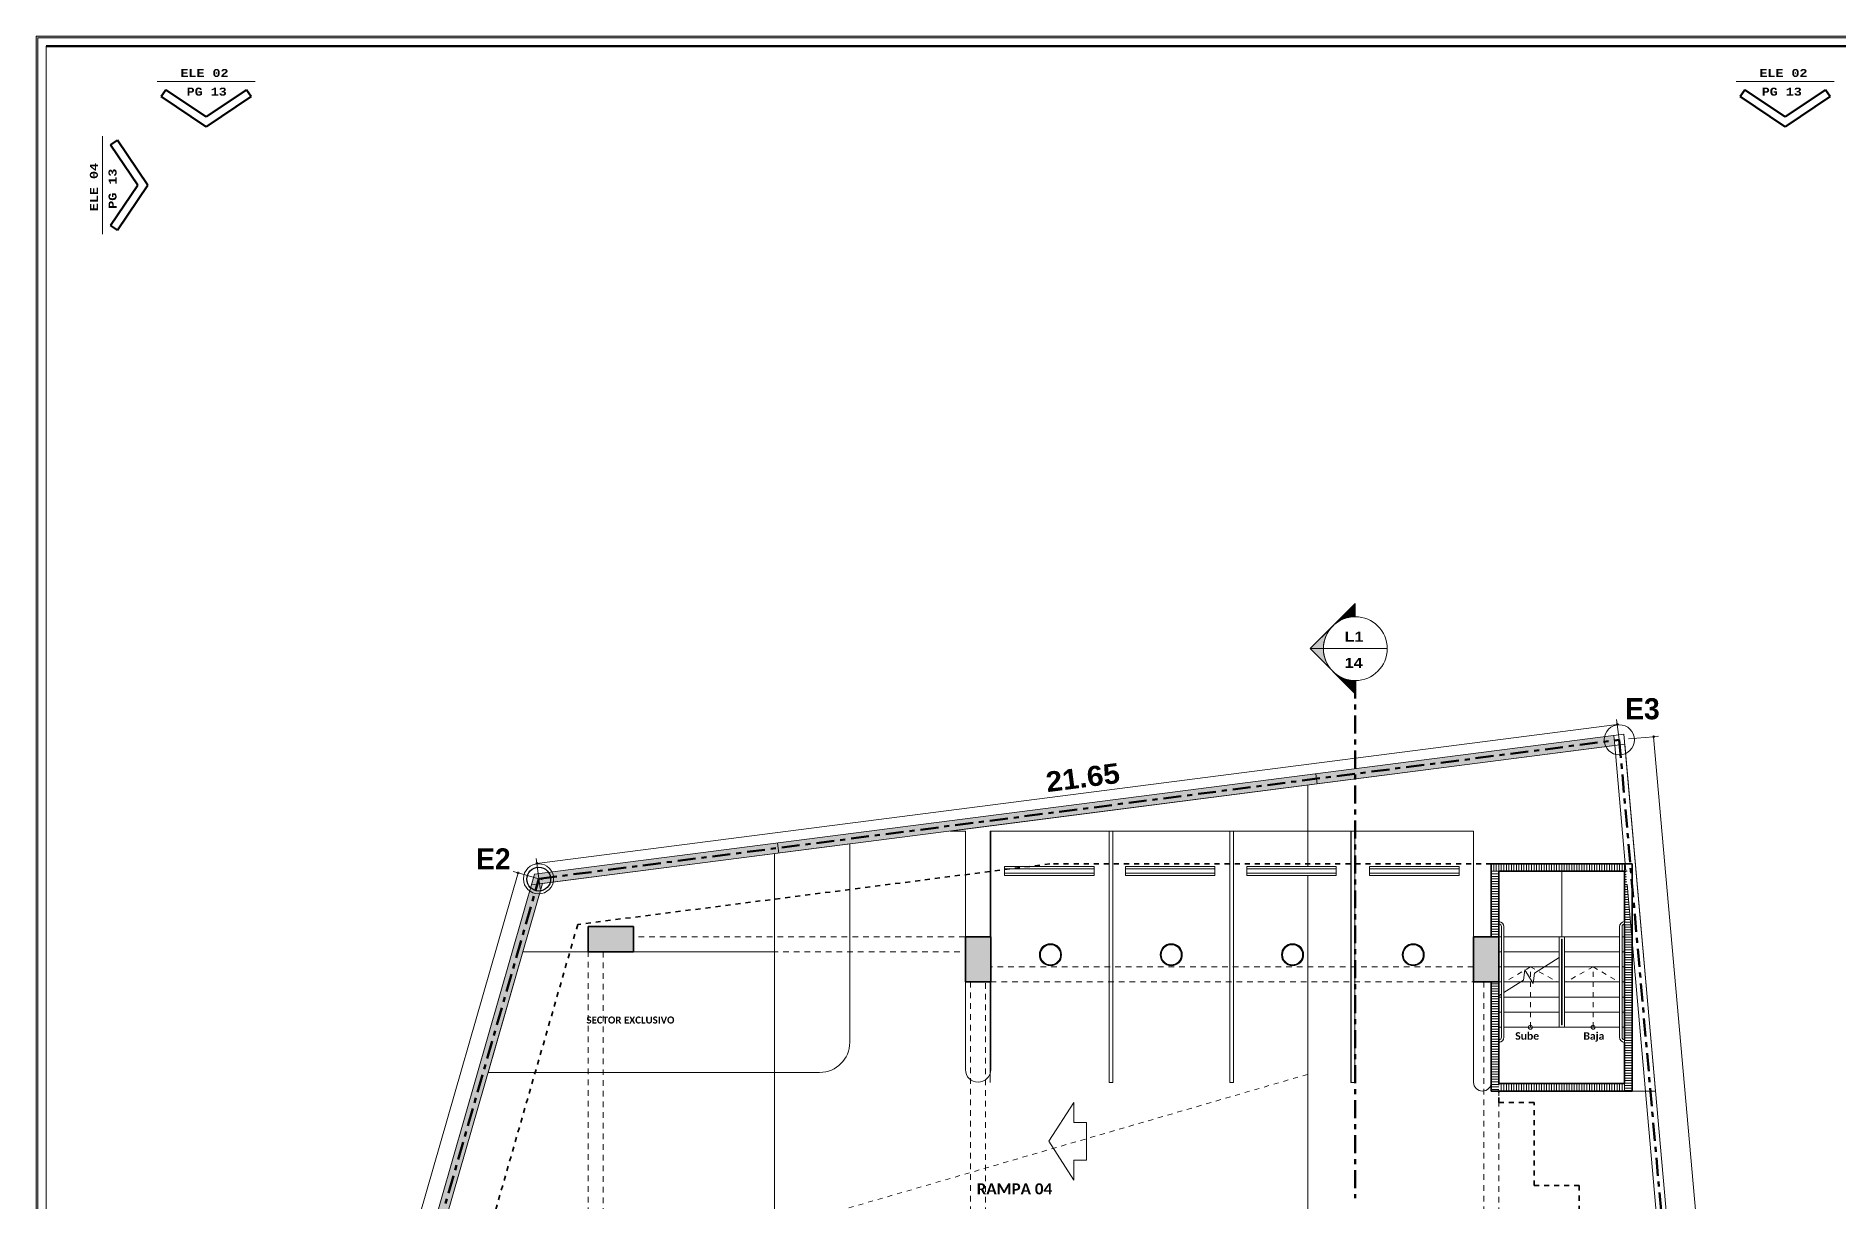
# Model space of a CAD drawing. Header units: metres. Extents: x -144 to 1000, y -717 to 29.
# Drawn here: x 350.2 to 386.03, y -553.64 to -530.45 of the extents above; entities that cross this region are included whole.
import ezdxf

# ---------------------------------------------------------------- set-up
doc = ezdxf.new("R2010")
doc.units = ezdxf.units.M
for name, pattern in [('Basculante', [0.11625, 0.075, -0.04125]), ('basculante modificado', [0.18, 0.1125, -0.0675]), ('Dash Dot 3_16_', [0.595313, 0.357187, -0.119063, 0, -0.119063])]:
    doc.linetypes.add(name, pattern=pattern)
doc.layers.get('0').update_dxf_attribs({"color": 1})
for name, color, linetype, lineweight in [('A-ANNO-DIMS', 1, 'Continuous', 9), ('A-DETL', 1, 'Continuous', 9), ('A-DETL-GENF', 1, 'Continuous', 9), ('A-DETL-THIN', 1, 'Continuous', 9), ('A-FLOR', 2, 'Continuous', 9), ('A-FLOR-OVHD', 7, 'Basculante', 9), ('A-WALL', 4, 'Continuous', 9), ('C-PRKG', 2, 'Continuous', 9), ('G-ANNO-SYMB', 1, 'Continuous', 9), ('G-ANNO-TEXT', 2, 'Continuous', 9), ('G-ANNO-TTLB', 3, 'Continuous', 18), ('G-ANNO-TTLB-WIDE', 1, 'Continuous', 70), ('G-IMPT', 1, 'Continuous', 9), ('S-COLS', 7, 'Continuous', 9), ('S-STRS', 1, 'Continuous', 9)]:
    doc.layers.add(name, color=color, linetype=linetype, lineweight=lineweight)
doc.layers.add('A-WALL-PATT', color=7, linetype='Continuous', lineweight=35, true_color=0x9c9c9c)
doc.styles.add('Arial Black', font='', dxfattribs={"height": 0.15})
doc.styles.add('Britannic Bold_B_1', font='', dxfattribs={"width": 0.7, "height": 0.4})
doc.styles.add('Britannic Bold_B_2', font='', dxfattribs={"width": 1.1, "height": 0.009})
doc.styles.add('Calibri_B', font='calibrib.ttf', dxfattribs={"height": 0.165})
doc.styles.add('Calibri_B_1', font='calibrib.ttf', dxfattribs={"height": 0.135})
doc.styles.add('Calibri_B_4', font='calibrib.ttf', dxfattribs={"height": 0.1125})
doc.styles.add('Courier New_B_2', font='courbd.ttf', dxfattribs={"height": 0.0016})
doc.styles.get('Arial Black').set_extended_font_data('Arial Black')
doc.styles.get('Britannic Bold_B_1').set_extended_font_data('Britannic Bold', bold=True)
doc.styles.get('Britannic Bold_B_2').set_extended_font_data('Britannic Bold', bold=True)

# ---------------------------------------------------------------- blocks, each defined once
blk = doc.blocks.new('tarjeta de nathalie 00')
at = {"layer": 'G-IMPT', "lineweight": 9}
h = blk.add_hatch(color=3, dxfattribs=at)
h.paths.add_polyline_path([(-145.23888, -717.38489), (-145.21019, -717.38489), (-145.21019, -716.89355), (-145.21019, -716.79934), (-145.23888, -716.79934), (-145.23888, -716.89379)])
h.paths.add_polyline_path([(-145.20996, -716.7991), (-145.20996, -717.3851), (-145.2392, -717.3851), (-145.2392, -716.7991)])
h.paths.add_polyline_path([(-145.23902, -717.3868), (-145.20826, -717.3868), (-145.20826, -716.7974), (-145.2392, -716.7974), (-146.09866, -716.7974), (-146.09866, -717.3868)])
h.paths.add_polyline_path([(-145.20795, -716.79707), (-145.20795, -717.3871), (-146.09898, -717.3871), (-146.09898, -716.79707)])
at = {"layer": 'G-ANNO-TTLB', "color": 3}
for p, q in [((-145.20795, -716.79707), (-146.09898, -716.79707)), ((-145.20795, -716.79707), (-146.09898, -716.79707)), ((-146.09866, -716.7974), (-145.2392, -716.7974))]:
    blk.add_line(p, q, dxfattribs=at)
at = {"layer": 'G-ANNO-TTLB'}
for p, q in [((-146.09898, -716.79707), (-146.09898, -717.3871)), ((-146.09898, -716.79707), (-146.09898, -717.38713)), ((-146.09866, -717.3868), (-146.09866, -716.7974)), ((-146.09696, -717.3851), (-146.09696, -716.7991))]:
    blk.add_line(p, q, dxfattribs=at)
at = {"layer": 'G-ANNO-TTLB-WIDE', "color": 3}
blk.add_line((-146.09696, -716.7991), (-145.20996, -716.7991), dxfattribs=at)
blk = doc.blocks.new('A$C4d52d4f2')
blk.add_circle((-0.79054, -0.16864), 0.00238)
at = {"layer": 'A-DETL', "color": 7, "lineweight": 100}
for p, q in [((-0.86601, -0.01215), (-0.86509, -0.01078)), ((-0.86509, -0.01078), (-0.85702, -0.01621)), ((-0.84896, -0.01078), (-0.85702, -0.01621)), ((-0.84804, -0.01215), (-0.84896, -0.01078)), ((-0.55033, -0.01215), (-0.54941, -0.01078)), ((-0.54941, -0.01078), (-0.54134, -0.01621)), ((-0.53328, -0.01078), (-0.54134, -0.01621)), ((-0.53236, -0.01215), (-0.53328, -0.01078)), ((-0.86601, -0.01215), (-0.85702, -0.01821)), ((-0.84804, -0.01215), (-0.85702, -0.01821)), ((-0.55033, -0.01215), (-0.54134, -0.01821)), ((-0.53236, -0.01215), (-0.54134, -0.01821)), ((-0.87475, -0.02089), (-0.87612, -0.02181)), ((-0.87475, -0.02089), (-0.86869, -0.02987)), ((-0.87612, -0.02181), (-0.87069, -0.02987)), ((-0.87612, -0.03794), (-0.87069, -0.02987)), ((-0.87475, -0.03886), (-0.86869, -0.02987)), ((-0.87475, -0.03886), (-0.87612, -0.03794))]:
    blk.add_line(p, q, dxfattribs=at)
at = {"layer": 'A-DETL-THIN', "lineweight": 18}
for p, q in [((-0.84724, -0.00914), (-0.86681, -0.00914)), ((-0.55113, -0.00914), (-0.53155, -0.00914)), ((-0.87776, -0.03966), (-0.87776, -0.02008))]:
    blk.add_line(p, q, dxfattribs=at)
at = {"layer": 'G-ANNO-TEXT', "char_height": 0.0016, "attachment_point": 1, "style": 'Courier New_B_2'}
for s, insert, width in [('ELE 02', (-0.86217, -0.00663), 0.0125063), ('ELE 02', (-0.54652, -0.00663), 0.0125063), ('PG 13', (-0.86092, -0.01036), 0.0104219), ('PG 13', (-0.54605, -0.01036), 0.0104219)]:
    blk.add_mtext(s, dxfattribs=dict(at, insert=insert, width=width))
at = {"layer": 'G-ANNO-TEXT', "char_height": 0.0016, "attachment_point": 1, "rotation": 90, "style": 'Courier New_B_2'}
for s, insert, width in [('ELE 04', (-0.88027, -0.03505), 0.0125063), ('PG 13', (-0.87654, -0.03458), 0.0104219)]:
    blk.add_mtext(s, dxfattribs=dict(at, insert=insert, width=width))
blk = doc.blocks.new('T')
at = {"layer": 'A-ANNO-DIMS', "lineweight": 25, "true_color": 0x0000ff}
h = blk.add_hatch(color=5, dxfattribs=at)
edge = h.paths.add_edge_path()
edge.add_arc((380.718, -483.673), 0.015, 0, 360)
h = blk.add_hatch(color=5, dxfattribs=at)
edge = h.paths.add_edge_path()
edge.add_arc((381.439, -483.918), 0.015, 0, 360)
h = blk.add_hatch(color=5, dxfattribs=at)
edge = h.paths.add_edge_path()
edge.add_arc((358.867, -486.623), 0.015, 0, 360)
h = blk.add_hatch(color=5, dxfattribs=at)
edge = h.paths.add_edge_path()
edge.add_arc((359.243, -486.437), 0.015, 0, 360)
at = {"layer": 'A-WALL', "true_color": 0x808080}
for points in [[(374.752, -484.854), (380.667, -484.093), (380.65, -483.893), (374.726, -484.656)], [(364.052, -486.231), (374.752, -484.854), (374.726, -484.656), (364.026, -486.033)], [(359.137, -486.864), (364.052, -486.231), (364.026, -486.033), (359.197, -486.654), (359.145, -486.836)], [(356.496, -496.779), (359.353, -486.836), (359.137, -486.864), (356.303, -496.723), (356.491, -496.777)]]:
    blk.add_hatch(color=8, dxfattribs=at).paths.add_polyline_path(points)
at = {"layer": 'G-ANNO-SYMB', "extrusion": (0, 0, -1)}
h = blk.add_hatch(color=256, dxfattribs=at)
edge = h.paths.add_edge_path()
edge.add_arc((-375.51, -482.166), 0.636, 47.9216, 90)
edge.add_line((-375.51, -481.531), (-375.51, -481.268))
edge.add_line((-375.51, -481.268), (-375.084, -481.694))
h = blk.add_hatch(color=256, dxfattribs=at)
edge = h.paths.add_edge_path()
edge.add_line((-375.061, -481.717), (-374.612, -482.166))
edge.add_line((-374.612, -482.166), (-374.875, -482.166))
edge.add_arc((-375.51, -482.166), 0.635, 0, 45)
h = blk.add_hatch(color=256, dxfattribs=at)
edge = h.paths.add_edge_path()
edge.add_arc((-375.51, -482.166), 0.635, -45, 0)
edge.add_line((-374.875, -482.166), (-374.612, -482.166))
edge.add_line((-374.612, -482.166), (-375.061, -482.615))
h = blk.add_hatch(color=256, dxfattribs=at)
edge = h.paths.add_edge_path()
edge.add_line((-375.084, -482.638), (-375.51, -483.064))
edge.add_line((-375.51, -483.064), (-375.51, -482.802))
edge.add_arc((-375.51, -482.166), 0.636, -90, -47.9216)
at = {"layer": 'S-COLS', "true_color": 0x5b5b5b}
h = blk.add_hatch(color=251, dxfattribs=at)
h.paths.add_polyline_path([(378.362, -507.644), (378.362, -506.744), (377.862, -506.744), (377.862, -507.644)])
h.paths.add_polyline_path([(360.062, -507.644), (360.562, -507.644), (360.562, -506.744), (360.062, -506.744)])
h.paths.add_polyline_path([(367.762, -507.644), (368.262, -507.644), (368.262, -506.744), (367.762, -506.744), (367.762, -507.511)])
h.paths.add_polyline_path([(365.962, -499.944), (365.962, -499.444), (364.262, -499.444), (364.262, -497.294), (365.962, -497.294), (365.962, -496.794), (363.962, -496.794), (363.962, -499.944), (365.745, -499.944)])
h.paths.add_polyline_path([(374.302, -499.944), (374.302, -499.943), (374.302, -496.794), (374.062, -496.794), (374.062, -499.944), (374.302, -499.944)])
h.paths.add_polyline_path([(367.762, -499.944), (368.262, -499.943), (368.262, -499.044), (367.762, -499.044), (367.762, -499.943)])
h.paths.add_polyline_path([(378.362, -499.944), (378.362, -499.943), (377.962, -499.944)])
h.paths.add_polyline_path([(360.562, -499.944), (360.562, -499.244), (360.062, -499.244), (360.062, -499.944)])
h.paths.add_polyline_path([(367.868, -497.694), (368.262, -497.694), (368.262, -496.794), (367.762, -496.794), (367.762, -497.694)])
h.paths.add_polyline_path([(360.562, -497.494), (360.562, -496.793), (360.062, -496.793), (360.062, -497.494)])
h.paths.add_polyline_path([(378.292, -488.794), (378.362, -488.794), (378.362, -487.894), (377.862, -487.894), (377.862, -488.794), (378.027, -488.794)])
h.paths.add_polyline_path([(367.868, -488.794), (368.262, -488.794), (368.262, -487.894), (367.762, -487.894), (367.762, -488.794)])
h.paths.add_polyline_path([(360.262, -488.194), (361.162, -488.194), (361.162, -487.694), (360.262, -487.694)])
at = {"layer": 'A-ANNO-DIMS', "color": 5, "true_color": 0x0000ff}
for p, q in [((359.243, -486.437), (380.718, -483.673)), ((380.718, -483.673), (380.705, -483.574)), ((380.718, -483.673), (380.782, -484.169)), ((381.439, -483.918), (380.941, -483.962)), ((381.439, -483.918), (381.539, -483.909)), ((381.439, -483.918), (383.839, -510.992)), ((351.886, -510.915), (358.867, -486.623)), ((358.867, -486.623), (358.771, -486.595)), ((358.867, -486.623), (359.347, -486.761)), ((359.243, -486.437), (359.23, -486.338)), ((359.243, -486.437), (359.306, -486.933))]:
    blk.add_line(p, q, dxfattribs=at)
at = {"layer": 'A-ANNO-DIMS', "color": 5, "lineweight": 25, "true_color": 0x0000ff}
for centre in [(380.718, -483.673), (381.439, -483.918), (358.867, -486.623), (359.243, -486.437)]:
    blk.add_circle(centre, 0.015, dxfattribs=at)
at = {"layer": 'A-DETL', "color": 7, "linetype": 'Dash Dot 3_16_', "lineweight": 70}
for p, q in [((359.282, -486.742), (380.757, -483.979)), ((380.757, -483.979), (383.158, -511.053)), ((352.301, -511.034), (359.282, -486.742))]:
    blk.add_line(p, q, dxfattribs=at)
at = {"layer": 'A-DETL', "color": 253, "true_color": 0xb6b6b6}
for p, q in [((380.866, -484.067), (367.456, -485.793)), ((381.478, -490.965), (380.866, -484.067)), ((367.456, -485.793), (367.762, -485.793)), ((367.762, -485.793), (367.762, -487.894)), ((368.262, -487.894), (368.262, -485.793)), ((368.262, -485.793), (377.862, -485.793)), ((377.862, -485.793), (377.862, -487.894)), ((365.462, -486.049), (359.353, -486.836)), ((365.462, -489.994), (365.462, -486.049)), ((378.212, -487.894), (378.212, -486.444)), ((378.212, -486.444), (381.012, -486.444)), ((359.353, -486.836), (358.963, -488.194)), ((360.262, -488.194), (360.262, -487.694)), ((360.262, -487.694), (361.162, -487.694)), ((361.162, -487.694), (361.162, -488.194)), ((367.762, -487.894), (368.262, -487.894)), ((377.862, -487.894), (378.212, -487.894)), ((358.963, -488.194), (358.273, -490.594)), ((363.962, -488.194), (358.963, -488.194)), ((358.963, -488.194), (360.262, -488.194)), ((361.162, -488.194), (363.962, -488.194)), ((363.962, -490.594), (363.962, -488.194)), ((363.962, -488.194), (363.962, -490.594)), ((368.262, -488.794), (367.762, -488.794)), ((367.762, -488.794), (367.762, -490.538)), ((368.262, -490.538), (368.262, -488.794)), ((378.212, -488.794), (377.862, -488.794)), ((377.862, -488.794), (377.862, -490.79)), ((378.212, -490.79), (378.212, -488.794)), ((358.273, -490.594), (363.962, -490.594)), ((363.962, -490.594), (364.862, -490.594))]:
    blk.add_line(p, q, dxfattribs=at)
at = {"layer": 'A-DETL', "color": 7, "linetype": 'Basculante', "lineweight": 35}
for p, q in [((369.436, -486.444), (360.054, -487.651)), ((381.012, -486.444), (369.436, -486.444)), ((381.012, -490.965), (381.012, -486.444)), ((360.054, -487.651), (353.329, -511.053)), ((378.362, -490.965), (381.012, -490.965)), ((378.362, -491.194), (378.362, -490.965)), ((379.062, -491.194), (378.362, -491.194)), ((379.062, -492.844), (379.062, -491.194)), ((379.962, -492.844), (379.062, -492.844)), ((379.962, -496.943), (379.962, -492.844))]:
    blk.add_line(p, q, dxfattribs=at)
at = {"layer": 'A-DETL', "color": 7, "linetype": 'basculante modificado'}
for p, q in [((367.75, -487.894), (361.162, -487.894)), ((360.262, -496.793), (360.262, -488.194)), ((360.562, -488.194), (360.562, -496.794)), ((361.162, -488.194), (367.75, -488.194)), ((367.862, -488.794), (367.862, -496.793)), ((368.162, -496.793), (368.162, -488.794)), ((377.862, -488.494), (368.262, -488.494)), ((368.262, -488.794), (377.862, -488.794)), ((378.062, -488.794), (378.062, -496.793)), ((378.362, -496.793), (378.362, -488.794))]:
    blk.add_line(p, q, dxfattribs=at)
at = {"layer": 'A-DETL', "color": 8, "linetype": 'Basculante', "true_color": 0x808080}
blk.add_line((374.562, -490.631), (363.912, -493.733), dxfattribs=at)
at = {"layer": 'A-DETL', "color": 253, "true_color": 0xb6b6b6}
for centre, radius, start in [((364.862, -489.994), 0.6, 270), ((368.012, -490.538), 0.25, 180), ((378.037, -490.79), 0.175, 180)]:
    blk.add_arc(centre, radius, start, 0, dxfattribs=at)
at = {"layer": 'A-DETL-GENF', "color": 8, "true_color": 0x808080}
for p, q in [((369.915, -491.188), (369.415, -491.963)), ((369.915, -491.588), (369.915, -491.188)), ((370.165, -491.588), (369.915, -491.588)), ((370.165, -491.963), (370.165, -491.588)), ((369.915, -492.738), (369.415, -491.963)), ((370.165, -491.963), (370.165, -492.338)), ((370.165, -492.338), (369.915, -492.338)), ((369.915, -492.338), (369.915, -492.738))]:
    blk.add_line(p, q, dxfattribs=at)
at = {"layer": 'A-DETL-THIN'}
for p, q in [((379.614, -487.894), (379.614, -486.594)), ((381.012, -486.444), (381.012, -490.965)), ((378.365, -487.594), (378.365, -487.644)), ((378.415, -487.694), (378.415, -489.895)), ((378.465, -489.895), (378.465, -487.694)), ((380.762, -487.694), (380.762, -489.895)), ((380.812, -489.895), (380.812, -487.694)), ((380.862, -487.644), (380.862, -487.594)), ((379.665, -487.894), (379.562, -487.894)), ((379.562, -487.894), (379.562, -489.694)), ((379.611, -489.644), (379.611, -487.944)), ((379.611, -487.944), (379.62, -487.944)), ((379.62, -487.944), (379.62, -489.644)), ((379.665, -489.694), (379.665, -487.894)), ((378.415, -488.794), (378.362, -488.794)), ((379.562, -488.794), (378.465, -488.794)), ((378.415, -489.094), (378.362, -489.094)), ((379.562, -489.094), (378.465, -489.094)), ((378.415, -489.394), (378.362, -489.394)), ((379.562, -489.394), (378.465, -489.394)), ((378.415, -489.694), (378.362, -489.694)), ((379.562, -489.694), (378.465, -489.694)), ((379.562, -489.694), (379.665, -489.694)), ((379.62, -489.644), (379.611, -489.644)), ((378.365, -489.945), (378.365, -489.995)), ((380.862, -489.995), (380.862, -489.945)), ((381.012, -490.965), (381.478, -490.965))]:
    blk.add_line(p, q, dxfattribs=at)
for centre in [(380.757, -483.979), (359.275, -486.743)]:
    blk.add_circle(centre, 0.3, dxfattribs=at)
for centre, radius, start, end in [((378.365, -487.694), 0.1, 0, 90), ((378.365, -487.694), 0.05, 0, 90), ((380.862, -487.694), 0.1, 90, 180), ((380.862, -487.694), 0.05, 90, 180), ((378.99, -489.694), 0.04, 0, 180), ((378.99, -489.694), 0.04, 180, 0), ((380.237, -489.694), 0.04, 90, 270), ((380.237, -489.694), 0.04, 270, 90), ((378.365, -489.895), 0.05, 270, 0), ((378.365, -489.895), 0.1, 270, 0), ((380.862, -489.895), 0.1, 180, 270), ((380.862, -489.895), 0.05, 180, 270)]:
    blk.add_arc(centre, radius, start, end, dxfattribs=at)
at = {"layer": 'A-FLOR'}
for p, q in [((374.563, -484.878), (374.563, -486.501)), ((363.962, -496.793), (363.962, -486.243)), ((374.563, -486.677), (374.563, -494.743)), ((379.62, -489.094), (379.611, -489.094))]:
    blk.add_line(p, q, dxfattribs=at)
at = {"layer": 'A-FLOR', "color": 8, "true_color": 0x808080}
for p, q in [((378.415, -489.694), (378.362, -489.694)), ((379.562, -489.694), (378.465, -489.694)), ((380.762, -489.694), (379.665, -489.694)), ((380.862, -489.694), (380.812, -489.694))]:
    blk.add_line(p, q, dxfattribs=at)
at = {"layer": 'A-FLOR-OVHD'}
for p, q in [((378.99, -488.494), (378.48, -488.794)), ((378.99, -489.694), (378.99, -488.494)), ((378.99, -488.494), (379.53, -488.794)), ((380.237, -488.494), (379.697, -488.794)), ((380.237, -489.694), (380.237, -488.494)), ((380.237, -488.494), (380.747, -488.794))]:
    blk.add_line(p, q, dxfattribs=at)
at = {"layer": 'A-WALL'}
for p, q in [((380.668, -484.093), (359.137, -486.864)), ((359.197, -486.654), (380.848, -483.868)), ((380.667, -484.093), (380.65, -483.893)), ((380.668, -484.093), (380.889, -486.594)), ((380.848, -483.868), (381.702, -493.499)), ((374.726, -484.656), (374.752, -484.854)), ((364.026, -486.033), (364.052, -486.231)), ((352.211, -510.964), (359.197, -486.654)), ((359.353, -486.836), (352.407, -511.005)), ((380.912, -486.853), (381.503, -493.516))]:
    blk.add_line(p, q, dxfattribs=at)
at = {"layer": 'A-WALL', "lineweight": 35}
for p, q in [((381.012, -486.444), (378.212, -486.444)), ((378.212, -486.444), (378.212, -487.894)), ((378.362, -486.594), (380.862, -486.594)), ((378.362, -487.894), (378.362, -486.594)), ((380.862, -486.594), (380.862, -487.594)), ((381.012, -490.965), (381.012, -486.444)), ((380.862, -487.644), (380.862, -489.945)), ((378.212, -487.894), (378.362, -487.894)), ((378.212, -488.794), (378.212, -490.965)), ((378.362, -488.794), (378.212, -488.794)), ((378.362, -490.815), (378.362, -488.794)), ((380.862, -489.995), (380.862, -490.815)), ((380.862, -490.815), (378.362, -490.815)), ((378.212, -490.965), (381.012, -490.965))]:
    blk.add_line(p, q, dxfattribs=at)
at = {"layer": 'A-WALL-PATT', "color": 8, "lineweight": 5, "true_color": 0x727272}
for p, q in [((378.362, -486.594), (378.212, -486.594)), ((378.362, -486.644), (378.212, -486.644)), ((378.262, -486.594), (378.262, -486.444)), ((378.312, -486.594), (378.312, -486.444)), ((378.362, -486.594), (378.362, -486.444)), ((378.412, -486.594), (378.412, -486.444)), ((378.462, -486.594), (378.462, -486.444)), ((378.512, -486.594), (378.512, -486.444)), ((378.562, -486.594), (378.562, -486.444)), ((378.612, -486.594), (378.612, -486.444)), ((378.662, -486.594), (378.662, -486.444)), ((378.712, -486.594), (378.712, -486.444)), ((378.762, -486.594), (378.762, -486.444)), ((378.812, -486.594), (378.812, -486.444)), ((378.862, -486.594), (378.862, -486.444)), ((378.912, -486.594), (378.912, -486.444)), ((378.962, -486.594), (378.962, -486.444)), ((379.012, -486.594), (379.012, -486.444)), ((379.062, -486.594), (379.062, -486.444)), ((379.112, -486.594), (379.112, -486.444)), ((379.162, -486.594), (379.162, -486.444)), ((379.212, -486.594), (379.212, -486.444)), ((379.262, -486.594), (379.262, -486.444)), ((379.312, -486.594), (379.312, -486.444)), ((379.362, -486.594), (379.362, -486.444)), ((379.412, -486.594), (379.412, -486.444)), ((379.462, -486.594), (379.462, -486.444)), ((379.512, -486.594), (379.512, -486.444)), ((379.562, -486.594), (379.562, -486.444)), ((379.612, -486.594), (379.612, -486.444)), ((379.662, -486.594), (379.662, -486.444)), ((379.712, -486.594), (379.712, -486.444)), ((379.762, -486.594), (379.762, -486.444)), ((379.812, -486.594), (379.812, -486.444)), ((379.862, -486.594), (379.862, -486.444)), ((379.912, -486.594), (379.912, -486.444)), ((379.962, -486.594), (379.962, -486.444)), ((380.012, -486.594), (380.012, -486.444)), ((380.062, -486.594), (380.062, -486.444)), ((380.112, -486.594), (380.112, -486.444)), ((380.162, -486.594), (380.162, -486.444)), ((380.212, -486.594), (380.212, -486.444)), ((380.262, -486.594), (380.262, -486.444)), ((380.312, -486.594), (380.312, -486.444)), ((380.362, -486.594), (380.362, -486.444)), ((380.412, -486.594), (380.412, -486.444)), ((380.462, -486.594), (380.462, -486.444)), ((380.512, -486.594), (380.512, -486.444)), ((380.562, -486.594), (380.562, -486.444)), ((380.612, -486.594), (380.612, -486.444)), ((380.662, -486.594), (380.662, -486.444)), ((380.712, -486.594), (380.712, -486.444)), ((380.762, -486.594), (380.762, -486.444)), ((380.812, -486.594), (380.812, -486.444)), ((380.862, -486.594), (380.862, -486.444)), ((380.862, -486.455), (380.877, -486.455)), ((380.862, -486.505), (380.881, -486.505)), ((380.862, -486.555), (380.886, -486.555)), ((380.862, -486.605), (380.89, -486.605)), ((380.862, -486.655), (380.895, -486.655)), ((378.362, -486.694), (378.212, -486.694)), ((378.362, -486.744), (378.212, -486.744)), ((378.362, -486.794), (378.212, -486.794)), ((378.362, -486.844), (378.212, -486.844)), ((378.362, -486.894), (378.212, -486.894)), ((378.362, -486.944), (378.212, -486.944)), ((378.362, -486.994), (378.212, -486.994)), ((380.862, -486.705), (380.899, -486.705)), ((380.862, -486.755), (380.903, -486.755)), ((380.862, -486.805), (380.908, -486.805)), ((380.862, -486.855), (380.912, -486.855)), ((380.862, -486.905), (380.917, -486.905)), ((380.862, -486.955), (380.921, -486.955)), ((380.862, -487.005), (380.926, -487.005)), ((378.362, -487.044), (378.212, -487.044)), ((378.362, -487.094), (378.212, -487.094)), ((378.362, -487.144), (378.212, -487.144)), ((378.362, -487.194), (378.212, -487.194)), ((378.362, -487.244), (378.212, -487.244)), ((378.362, -487.294), (378.212, -487.294)), ((378.362, -487.344), (378.212, -487.344)), ((380.862, -487.055), (380.93, -487.055)), ((380.862, -487.105), (380.934, -487.105)), ((380.862, -487.155), (380.939, -487.155)), ((380.862, -487.205), (380.943, -487.205)), ((380.862, -487.255), (380.948, -487.255)), ((380.862, -487.305), (380.952, -487.305)), ((380.862, -487.355), (380.957, -487.355)), ((380.943, -487.205), (380.943, -487.205)), ((380.948, -487.255), (380.948, -487.255)), ((380.952, -487.305), (380.952, -487.305)), ((380.957, -487.355), (380.957, -487.355)), ((378.362, -487.394), (378.212, -487.394)), ((378.362, -487.444), (378.212, -487.444)), ((378.362, -487.494), (378.212, -487.494)), ((378.362, -487.544), (378.212, -487.544)), ((378.362, -487.594), (378.212, -487.594)), ((378.362, -487.644), (378.212, -487.644)), ((378.362, -487.694), (378.212, -487.694)), ((380.862, -487.405), (380.961, -487.405)), ((380.862, -487.455), (380.965, -487.455)), ((380.862, -487.505), (380.97, -487.505)), ((380.862, -487.555), (380.974, -487.555)), ((380.862, -487.605), (380.979, -487.605)), ((380.862, -487.655), (380.983, -487.655)), ((380.862, -487.705), (380.988, -487.705)), ((380.961, -487.405), (380.961, -487.405)), ((380.965, -487.455), (380.966, -487.455)), ((380.97, -487.505), (380.97, -487.505)), ((380.974, -487.555), (380.974, -487.555)), ((380.979, -487.605), (380.979, -487.605)), ((380.983, -487.655), (380.983, -487.655)), ((380.988, -487.705), (380.988, -487.705)), ((378.362, -487.744), (378.212, -487.744)), ((378.362, -487.794), (378.212, -487.794)), ((378.362, -487.844), (378.212, -487.844)), ((380.862, -487.755), (380.992, -487.755)), ((380.862, -487.805), (380.996, -487.805)), ((380.862, -487.855), (381.001, -487.855)), ((380.862, -487.905), (381.005, -487.905)), ((380.862, -487.955), (381.01, -487.955)), ((380.862, -488.005), (381.012, -488.005)), ((380.862, -488.055), (381.012, -488.055)), ((380.992, -487.755), (380.992, -487.755)), ((380.996, -487.805), (380.997, -487.805)), ((381.001, -487.855), (381.001, -487.855)), ((381.005, -487.905), (381.006, -487.905)), ((381.01, -487.955), (381.01, -487.955)), ((380.862, -488.105), (381.012, -488.105)), ((380.862, -488.155), (381.012, -488.155)), ((380.862, -488.205), (381.012, -488.205)), ((380.862, -488.255), (381.012, -488.255)), ((380.862, -488.305), (381.012, -488.305)), ((380.862, -488.355), (381.012, -488.355)), ((380.862, -488.405), (381.012, -488.405)), ((380.862, -488.455), (381.012, -488.455)), ((380.862, -488.505), (381.012, -488.505)), ((380.862, -488.555), (381.012, -488.555)), ((380.862, -488.605), (381.012, -488.605)), ((380.862, -488.655), (381.012, -488.655)), ((380.862, -488.705), (381.012, -488.705)), ((380.862, -488.755), (381.012, -488.755)), ((380.862, -488.805), (381.012, -488.805)), ((378.362, -488.83), (378.212, -488.83)), ((378.362, -488.88), (378.212, -488.88)), ((378.362, -488.93), (378.212, -488.93)), ((378.362, -488.98), (378.212, -488.98)), ((378.362, -489.03), (378.212, -489.03)), ((378.362, -489.08), (378.212, -489.08)), ((378.362, -489.13), (378.212, -489.13)), ((380.862, -488.855), (381.012, -488.855)), ((380.862, -488.905), (381.012, -488.905)), ((380.862, -488.955), (381.012, -488.955)), ((380.862, -489.005), (381.012, -489.005)), ((380.862, -489.055), (381.012, -489.055)), ((380.862, -489.105), (381.012, -489.105)), ((380.862, -489.155), (381.012, -489.155)), ((378.362, -489.18), (378.212, -489.18)), ((378.362, -489.23), (378.212, -489.23)), ((378.362, -489.28), (378.212, -489.28)), ((378.362, -489.33), (378.212, -489.33)), ((378.362, -489.38), (378.212, -489.38)), ((378.362, -489.43), (378.212, -489.43)), ((378.362, -489.48), (378.212, -489.48)), ((380.862, -489.205), (381.012, -489.205)), ((380.862, -489.255), (381.012, -489.255)), ((380.862, -489.305), (381.012, -489.305)), ((380.862, -489.355), (381.012, -489.355)), ((380.862, -489.405), (381.012, -489.405)), ((380.862, -489.455), (381.012, -489.455)), ((380.862, -489.505), (381.012, -489.505)), ((378.362, -489.53), (378.212, -489.53)), ((378.362, -489.58), (378.212, -489.58)), ((378.362, -489.63), (378.212, -489.63)), ((378.362, -489.68), (378.212, -489.68)), ((378.362, -489.73), (378.212, -489.73)), ((378.362, -489.78), (378.212, -489.78)), ((378.362, -489.83), (378.212, -489.83)), ((378.362, -489.88), (378.212, -489.88)), ((380.862, -489.555), (381.012, -489.555)), ((380.862, -489.605), (381.012, -489.605)), ((380.862, -489.655), (381.012, -489.655)), ((380.862, -489.705), (381.012, -489.705)), ((380.862, -489.755), (381.012, -489.755)), ((380.862, -489.805), (381.012, -489.805)), ((380.862, -489.855), (381.012, -489.855)), ((378.362, -489.93), (378.212, -489.93)), ((378.362, -489.98), (378.212, -489.98)), ((378.362, -490.03), (378.212, -490.03)), ((378.362, -490.08), (378.212, -490.08)), ((378.362, -490.13), (378.212, -490.13)), ((378.362, -490.18), (378.212, -490.18)), ((378.362, -490.23), (378.212, -490.23)), ((380.862, -489.905), (381.012, -489.905)), ((380.862, -489.955), (381.012, -489.955)), ((380.862, -490.005), (381.012, -490.005)), ((380.862, -490.055), (381.012, -490.055)), ((380.862, -490.105), (381.012, -490.105)), ((380.862, -490.155), (381.012, -490.155)), ((380.862, -490.205), (381.012, -490.205)), ((378.362, -490.28), (378.212, -490.28)), ((378.362, -490.33), (378.212, -490.33)), ((378.362, -490.38), (378.212, -490.38)), ((378.362, -490.43), (378.212, -490.43)), ((378.362, -490.48), (378.212, -490.48)), ((378.362, -490.53), (378.212, -490.53)), ((378.362, -490.58), (378.212, -490.58)), ((380.862, -490.255), (381.012, -490.255)), ((380.862, -490.305), (381.012, -490.305)), ((380.862, -490.355), (381.012, -490.355)), ((380.862, -490.405), (381.012, -490.405)), ((380.862, -490.455), (381.012, -490.455)), ((380.862, -490.505), (381.012, -490.505)), ((380.862, -490.555), (381.012, -490.555)), ((378.362, -490.63), (378.212, -490.63)), ((378.362, -490.68), (378.212, -490.68)), ((378.362, -490.73), (378.212, -490.73)), ((378.362, -490.78), (378.212, -490.78)), ((378.362, -490.83), (378.212, -490.83)), ((378.362, -490.88), (378.212, -490.88)), ((378.362, -490.93), (378.212, -490.93)), ((378.412, -490.815), (378.412, -490.965)), ((378.462, -490.815), (378.462, -490.965)), ((378.512, -490.815), (378.512, -490.965)), ((378.562, -490.815), (378.562, -490.965)), ((378.612, -490.815), (378.612, -490.965)), ((378.662, -490.815), (378.662, -490.965)), ((378.712, -490.815), (378.712, -490.965)), ((378.762, -490.815), (378.762, -490.965)), ((378.812, -490.815), (378.812, -490.965)), ((378.862, -490.815), (378.862, -490.965)), ((378.912, -490.815), (378.912, -490.965)), ((378.962, -490.815), (378.962, -490.965)), ((379.012, -490.815), (379.012, -490.965)), ((379.062, -490.815), (379.062, -490.965)), ((379.112, -490.815), (379.112, -490.965)), ((379.162, -490.815), (379.162, -490.965)), ((379.212, -490.815), (379.212, -490.965)), ((379.262, -490.815), (379.262, -490.965)), ((379.312, -490.815), (379.312, -490.965)), ((379.362, -490.815), (379.362, -490.965)), ((379.412, -490.815), (379.412, -490.965)), ((379.462, -490.815), (379.462, -490.965)), ((379.512, -490.815), (379.512, -490.965)), ((379.562, -490.815), (379.562, -490.965)), ((379.612, -490.815), (379.612, -490.965)), ((379.662, -490.815), (379.662, -490.965)), ((379.712, -490.815), (379.712, -490.965)), ((379.762, -490.815), (379.762, -490.965)), ((379.812, -490.815), (379.812, -490.965)), ((379.862, -490.815), (379.862, -490.965)), ((379.912, -490.815), (379.912, -490.965)), ((379.962, -490.815), (379.962, -490.965)), ((380.012, -490.815), (380.012, -490.965)), ((380.062, -490.815), (380.062, -490.965)), ((380.112, -490.815), (380.112, -490.965)), ((380.162, -490.815), (380.162, -490.965)), ((380.212, -490.815), (380.212, -490.965)), ((380.262, -490.815), (380.262, -490.965)), ((380.312, -490.815), (380.312, -490.965)), ((380.362, -490.815), (380.362, -490.965)), ((380.412, -490.815), (380.412, -490.965)), ((380.462, -490.815), (380.462, -490.965)), ((380.512, -490.815), (380.512, -490.965)), ((380.562, -490.815), (380.562, -490.965)), ((380.612, -490.815), (380.612, -490.965)), ((380.662, -490.815), (380.662, -490.965)), ((380.712, -490.815), (380.712, -490.965)), ((380.762, -490.815), (380.762, -490.965)), ((380.812, -490.815), (380.812, -490.965)), ((380.862, -490.605), (381.012, -490.605)), ((380.862, -490.655), (381.012, -490.655)), ((380.862, -490.705), (381.012, -490.705)), ((380.862, -490.755), (381.012, -490.755)), ((380.862, -490.805), (381.012, -490.805)), ((380.862, -490.815), (380.862, -490.965)), ((380.862, -490.855), (381.012, -490.855)), ((380.862, -490.905), (381.012, -490.905)), ((380.862, -490.955), (381.012, -490.955))]:
    blk.add_line(p, q, dxfattribs=at)
at = {"layer": 'C-PRKG', "color": 8, "lineweight": 15, "true_color": 0x808080}
for p, q in [((368.251, -485.793), (370.616, -485.793)), ((370.69, -485.793), (373.016, -485.793)), ((373.09, -485.793), (375.423, -485.793)), ((377.862, -485.793), (375.501, -485.793))]:
    blk.add_line(p, q, dxfattribs=at)
at = {"layer": 'C-PRKG', "color": 8, "true_color": 0x808080}
for p, q in [((368.251, -485.793), (368.251, -487.894)), ((370.616, -485.793), (370.69, -485.793)), ((370.616, -485.793), (370.616, -490.793)), ((370.69, -485.793), (370.69, -490.793)), ((373.016, -485.793), (373.09, -485.793)), ((373.016, -485.793), (373.016, -490.793)), ((373.09, -485.793), (373.09, -490.793)), ((375.423, -485.793), (375.498, -485.793)), ((375.423, -490.793), (375.423, -485.793)), ((375.427, -485.793), (375.501, -485.793)), ((375.427, -485.793), (375.427, -490.793)), ((375.498, -490.793), (375.498, -485.793)), ((375.501, -485.793), (375.501, -490.793)), ((377.862, -485.793), (377.862, -487.894)), ((368.54, -486.544), (368.54, -486.501)), ((368.54, -486.501), (370.32, -486.501)), ((368.54, -486.634), (368.54, -486.544)), ((370.32, -486.544), (368.54, -486.544)), ((368.54, -486.677), (368.54, -486.634)), ((370.32, -486.634), (368.54, -486.634)), ((370.32, -486.501), (370.32, -486.544)), ((370.32, -486.544), (370.32, -486.634)), ((370.32, -486.634), (370.32, -486.677)), ((370.94, -486.544), (370.94, -486.501)), ((370.94, -486.501), (372.72, -486.501)), ((370.94, -486.634), (370.94, -486.544)), ((372.72, -486.544), (370.94, -486.544)), ((370.94, -486.677), (370.94, -486.634)), ((372.72, -486.634), (370.94, -486.634)), ((372.72, -486.501), (372.72, -486.544)), ((372.72, -486.544), (372.72, -486.634)), ((372.72, -486.634), (372.72, -486.677)), ((373.352, -486.544), (373.352, -486.501)), ((373.352, -486.501), (375.132, -486.501)), ((373.352, -486.634), (373.352, -486.544)), ((375.132, -486.544), (373.352, -486.544)), ((373.352, -486.677), (373.352, -486.634)), ((375.132, -486.634), (373.352, -486.634)), ((375.132, -486.501), (375.132, -486.544)), ((375.132, -486.544), (375.132, -486.634)), ((375.132, -486.634), (375.132, -486.677)), ((375.793, -486.544), (375.793, -486.501)), ((375.793, -486.501), (377.573, -486.501)), ((375.793, -486.634), (375.793, -486.544)), ((377.573, -486.544), (375.793, -486.544)), ((375.793, -486.677), (375.793, -486.634)), ((377.573, -486.634), (375.793, -486.634)), ((377.573, -486.501), (377.573, -486.544)), ((377.573, -486.544), (377.573, -486.634)), ((377.573, -486.634), (377.573, -486.677)), ((370.32, -486.677), (368.54, -486.677)), ((372.72, -486.677), (370.94, -486.677)), ((375.132, -486.677), (373.352, -486.677)), ((377.573, -486.677), (375.793, -486.677)), ((368.251, -488.794), (368.251, -490.793)), ((377.862, -488.794), (377.862, -490.793)), ((370.69, -490.793), (370.616, -490.793)), ((373.09, -490.793), (373.016, -490.793)), ((375.498, -490.793), (375.423, -490.793)), ((375.501, -490.793), (375.427, -490.793))]:
    blk.add_line(p, q, dxfattribs=at)
at = {"layer": 'C-PRKG', "color": 8, "lineweight": 15, "true_color": 0x808080}
for centre in [(369.451, -488.253), (371.851, -488.253), (374.262, -488.253), (376.662, -488.253)]:
    blk.add_circle(centre, 0.22, dxfattribs=at)
at = {"layer": 'C-PRKG', "color": 8, "true_color": 0x808080}
for centre in [(369.451, -488.253), (371.851, -488.253), (374.262, -488.253), (376.662, -488.253)]:
    blk.add_circle(centre, 0.2, dxfattribs=at)
for centre, radius, start, end in [((369.451, -488.253), 0.22, 0, 180), ((369.451, -488.253), 0.21, 0, 180), ((371.851, -488.253), 0.22, 0, 180), ((371.851, -488.253), 0.21, 0, 180), ((374.262, -488.253), 0.22, 0, 180), ((374.262, -488.253), 0.21, 0, 180), ((376.662, -488.253), 0.22, 0, 180), ((376.662, -488.253), 0.21, 0, 180), ((369.451, -488.253), 0.22, 180, 0), ((369.451, -488.253), 0.21, 180, 0), ((371.851, -488.253), 0.22, 180, 0), ((371.851, -488.253), 0.21, 180, 0), ((374.262, -488.253), 0.22, 180, 0), ((374.262, -488.253), 0.21, 180, 0), ((376.662, -488.253), 0.22, 180, 0), ((376.662, -488.253), 0.21, 180, 0)]:
    blk.add_arc(centre, radius, start, end, dxfattribs=at)
at = {"layer": 'G-ANNO-SYMB', "lineweight": 18, "extrusion": (0, 0, -1)}
for p, q in [((374.612, -482.166), (375.51, -481.268)), ((375.084, -481.694), (375.51, -481.268)), ((375.51, -481.531), (375.51, -481.268)), ((375.51, -481.268), (375.51, -481.531)), ((374.612, -482.166), (375.061, -481.717)), ((374.612, -482.166), (375.51, -483.064)), ((374.875, -482.166), (374.612, -482.166)), ((375.061, -482.615), (374.612, -482.166)), ((374.612, -482.166), (374.875, -482.166)), ((375.51, -483.064), (375.084, -482.638)), ((375.51, -482.801), (375.51, -483.064)), ((375.51, -482.802), (375.51, -483.064))]:
    blk.add_line(p, q, dxfattribs=at)
at = {"layer": 'G-ANNO-SYMB', "lineweight": 18}
blk.add_line((374.875, -482.166), (376.145, -482.166), dxfattribs=at)
at = {"layer": 'G-ANNO-SYMB', "linetype": 'Dash Dot 3_16_', "lineweight": 70}
blk.add_line((375.51, -482.801), (375.51, -493.093), dxfattribs=at)
at = {"layer": 'G-ANNO-SYMB', "lineweight": 18, "extrusion": (0, 0, -1)}
for radius, start, end in [(0.635, 270, 90), (0.636, 47.9216, 90), (0.635, 90, 270), (0.635, 0, 45), (0.635, 315, 0), (0.636, 270, 312.0784)]:
    blk.add_arc((-375.51, -482.166), radius, start, end, dxfattribs=at)
at = {"layer": 'S-COLS', "lineweight": 35}
for p, q in [((361.162, -487.694), (360.262, -487.694)), ((360.262, -487.694), (360.262, -488.194)), ((361.162, -487.694), (361.162, -488.194)), ((368.262, -487.894), (367.762, -487.894)), ((367.762, -487.894), (367.762, -488.794)), ((368.262, -487.894), (368.262, -488.794)), ((378.362, -487.894), (377.862, -487.894)), ((377.862, -487.894), (377.862, -488.794)), ((378.362, -487.894), (378.362, -488.794)), ((360.262, -488.194), (361.162, -488.194)), ((367.762, -488.794), (368.262, -488.794)), ((377.862, -488.794), (378.362, -488.794))]:
    blk.add_line(p, q, dxfattribs=at)
at = {"layer": 'S-STRS'}
for p, q in [((380.889, -486.594), (380.912, -486.594)), ((378.415, -487.894), (378.362, -487.894)), ((379.562, -487.894), (378.465, -487.894)), ((379.665, -487.894), (380.762, -487.894)), ((380.812, -487.894), (380.862, -487.894)), ((378.415, -488.194), (378.362, -488.194)), ((379.562, -488.194), (378.465, -488.194)), ((379.07, -488.619), (379.562, -488.307)), ((379.665, -488.194), (380.762, -488.194)), ((380.812, -488.194), (380.862, -488.194)), ((378.415, -488.494), (378.362, -488.494)), ((378.415, -488.794), (378.362, -488.794)), ((379.562, -488.494), (378.465, -488.494)), ((378.465, -489.003), (378.855, -488.756)), ((379.562, -488.794), (378.465, -488.794)), ((379.03, -488.794), (378.795, -488.794)), ((378.855, -488.756), (378.877, -488.554)), ((378.877, -488.554), (379.047, -488.822)), ((379.047, -488.822), (379.07, -488.619)), ((379.562, -488.794), (379.05, -488.794)), ((379.562, -488.494), (379.267, -488.494)), ((379.665, -488.494), (380.762, -488.494)), ((379.665, -488.794), (380.762, -488.794)), ((380.812, -488.494), (380.862, -488.494)), ((380.812, -488.794), (380.862, -488.794)), ((378.362, -489.069), (378.415, -489.035)), ((378.415, -489.094), (378.362, -489.094)), ((378.415, -489.094), (378.362, -489.094)), ((379.562, -489.094), (378.465, -489.094)), ((379.562, -489.094), (378.465, -489.094)), ((379.665, -489.094), (380.762, -489.094)), ((380.812, -489.094), (380.862, -489.094)), ((379.665, -489.394), (380.762, -489.394)), ((380.812, -489.394), (380.862, -489.394)), ((379.665, -489.694), (380.762, -489.694)), ((380.812, -489.694), (380.862, -489.694))]:
    blk.add_line(p, q, dxfattribs=at)
at = {"layer": 'A-ANNO-DIMS', "color": 5, "true_color": 0x0000ff, "insert": (369.337, -484.624), "char_height": 0.4, "width": 1.40028, "attachment_point": 1, "rotation": 7.3333, "line_spacing_factor": 1.000203, "style": 'Britannic Bold_B_2'}
blk.add_mtext('21.65', dxfattribs=at)
at = {"layer": 'G-ANNO-SYMB', "style": 'Arial Black'}
for s, p in [('L1', (375.297, -482.03)), ('14', (375.3, -482.55))]:
    blk.add_text(s, height=0.2, dxfattribs=at).set_placement(p)
at = {"layer": 'G-ANNO-TEXT'}
for s, height, style, p in [('E3', 0.42, 'Britannic Bold_B_1', (380.874, -483.571)), ('E2', 0.42, 'Britannic Bold_B_1', (358.033, -486.557)), ('Sube', 0.15, 'Calibri_B_1', (378.689, -489.943)), ('Baja', 0.15, 'Calibri_B_1', (380.044, -489.943))]:
    blk.add_text(s, height=height, dxfattribs=dict(at, style=style)).set_placement(p)
at = {"layer": 'G-ANNO-TEXT', "color": 8, "true_color": 0x808080, "style": 'Calibri_B_4'}
blk.add_text('SECTOR EXCLUSIVO', height=0.14, dxfattribs=at).set_placement((360.227, -489.621))
at = {"layer": 'G-ANNO-TEXT', "color": 8, "true_color": 0x808080, "style": 'Calibri_B'}
blk.add_text('RAMPA 04', height=0.22, rotation=360, dxfattribs=at).set_placement((367.984, -493.018))

msp = doc.modelspace()

# ---------------------------------------------------------------- block references
at = {"xscale": 99.43160266323505, "yscale": 99.43160266323505, "zscale": 99.43160266323505}
msp.add_blockref('tarjeta de nathalie 00', (14877.053, 70741.827), dxfattribs=at)

# ---------------------------------------------------------------- next in the draw order: block references
at = {"xscale": 99.43160273753426, "yscale": 99.43160273753426, "zscale": 99.43160273753426}
msp.add_blockref('A$C4d52d4f2', (438.793, -530.45), dxfattribs=at)
at = {"color": 3}
msp.add_blockref('T', (0.91, -60.469), dxfattribs=at)

doc.saveas('drawing.dxf')
